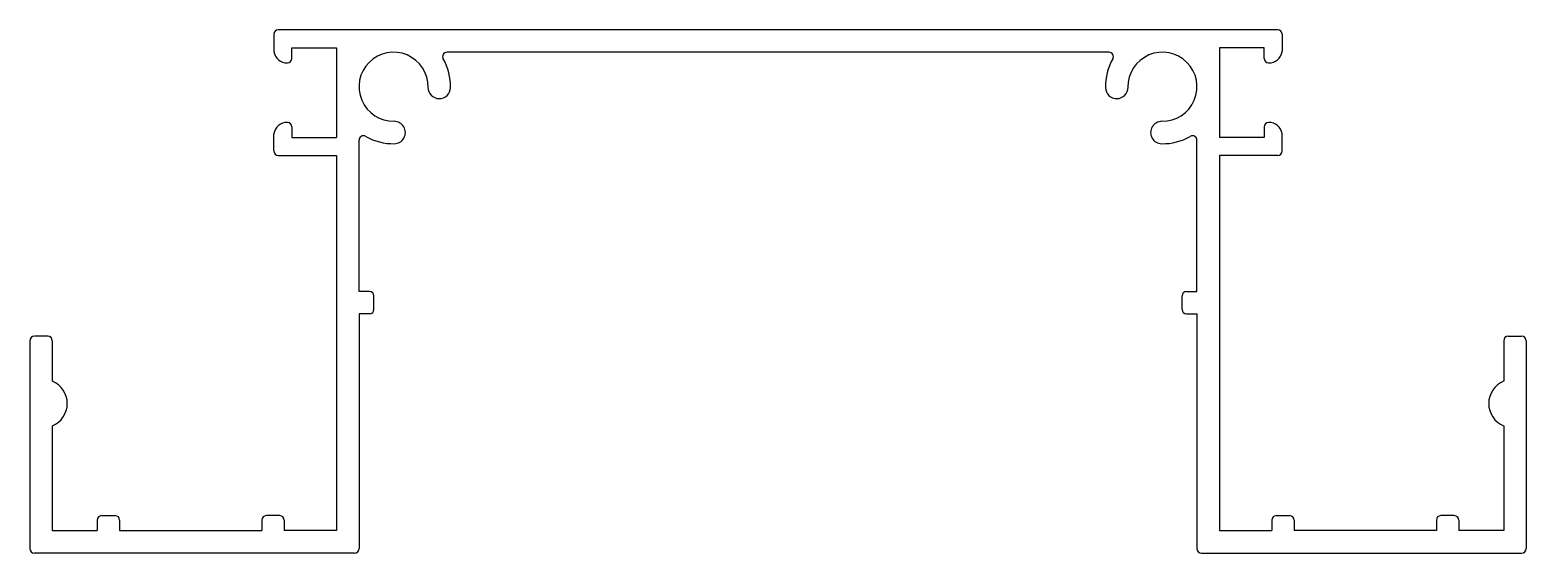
# Model space of a CAD drawing. Extents: x 857 to 957, y 2131 to 2166.
import ezdxf

# ---------------------------------------------------------------- set-up
doc = ezdxf.new("R2010")
doc.units = 0
doc.layers.get('0').update_dxf_attribs({"linetype": 'CONTINUOUS'})

msp = doc.modelspace()

# ---------------------------------------------------------------- linework, layer by layer
for p, q in [((872.86, 2165.29), (872.86, 2164.14)), ((939.97, 2165.59), (873.16, 2165.59)), ((940.27, 2165.29), (940.27, 2164.14)), ((874.06, 2163.68), (874.06, 2164.39)), ((874.06, 2164.39), (877.06, 2164.39)), ((877.06, 2164.39), (877.06, 2158.39)), ((936.07, 2164.39), (936.07, 2158.39)), ((939.07, 2164.39), (936.07, 2164.39)), ((939.07, 2163.68), (939.07, 2164.39)), ((928.68, 2164.09), (884.45, 2164.09)), ((872.86, 2157.49), (872.86, 2158.63)), ((874.06, 2159.09), (874.06, 2158.39)), ((874.06, 2158.39), (877.06, 2158.39)), ((878.56, 2148.09), (878.56, 2158.2)), ((934.57, 2148.09), (934.57, 2158.2)), ((939.07, 2158.39), (936.07, 2158.39)), ((939.07, 2159.09), (939.07, 2158.39)), ((940.27, 2157.49), (940.27, 2158.63)), ((873.16, 2157.19), (877.06, 2157.19)), ((877.06, 2157.19), (877.06, 2132.09)), ((936.07, 2157.19), (936.07, 2132.09)), ((939.97, 2157.19), (936.07, 2157.19)), ((879.26, 2148.09), (878.56, 2148.09)), ((879.56, 2146.89), (879.56, 2147.79)), ((933.57, 2146.89), (933.57, 2147.79)), ((933.87, 2148.09), (934.57, 2148.09)), ((878.56, 2146.59), (878.56, 2130.89)), ((879.26, 2146.59), (878.56, 2146.59)), ((933.87, 2146.59), (934.57, 2146.59)), ((934.57, 2146.59), (934.57, 2130.89)), ((856.56, 2144.79), (856.56, 2130.89)), ((857.76, 2145.09), (856.86, 2145.09)), ((858.06, 2144.79), (858.06, 2142.09)), ((955.07, 2144.79), (955.07, 2142.09)), ((955.37, 2145.09), (956.27, 2145.09)), ((956.57, 2144.79), (956.57, 2130.89)), ((858.06, 2139.09), (858.06, 2132.09)), ((955.07, 2139.09), (955.07, 2132.09)), ((861.06, 2132.79), (861.06, 2132.09)), ((861.36, 2133.09), (862.26, 2133.09)), ((862.56, 2132.79), (862.56, 2132.09)), ((872.06, 2132.79), (872.06, 2132.09)), ((873.26, 2133.09), (872.36, 2133.09)), ((873.56, 2132.79), (873.56, 2132.09)), ((939.57, 2132.79), (939.57, 2132.09)), ((939.87, 2133.09), (940.77, 2133.09)), ((941.07, 2132.79), (941.07, 2132.09)), ((950.57, 2132.79), (950.57, 2132.09)), ((951.77, 2133.09), (950.87, 2133.09)), ((952.07, 2132.79), (952.07, 2132.09)), ((858.06, 2132.09), (861.06, 2132.09)), ((862.56, 2132.09), (872.06, 2132.09)), ((877.06, 2132.09), (873.56, 2132.09)), ((936.07, 2132.09), (939.57, 2132.09)), ((950.57, 2132.09), (941.07, 2132.09)), ((955.07, 2132.09), (952.07, 2132.09)), ((878.26, 2130.59), (856.86, 2130.59)), ((934.87, 2130.59), (956.27, 2130.59))]:
    msp.add_line(p, q)
for centre, radius, start, end in [((873.16, 2165.29), 0.3, 90, 180), ((939.97, 2165.29), 0.3, 0, 90), ((873.74, 2164.26), 0.886, 187.985, 272.2528), ((939.39, 2164.26), 0.886, 267.7472, 352.015), ((873.76, 2163.68), 0.3, 272.2528, 360), ((880.87, 2161.78), 2.31, 359.2076, 270.7924), ((884.45, 2163.79), 0.3, 90, 209.2437), ((880.87, 2161.78), 3.81, 359.2076, 29.2437), ((932.26, 2161.78), 3.81, 150.7563, 180.7924), ((928.68, 2163.79), 0.3, 330.7563, 90), ((932.26, 2161.78), 2.31, 269.2076, 180.7924), ((939.37, 2163.68), 0.3, 180, 267.7472), ((883.92, 2161.74), 0.75, 179.2076, 359.2076), ((929.21, 2161.74), 0.75, 180.7924, 0.7924), ((873.74, 2158.51), 0.886, 87.7472, 172.015), ((873.76, 2159.09), 0.3, 0, 87.7472), ((880.91, 2158.72), 0.75, 270.7924, 90.7924), ((932.22, 2158.72), 0.75, 89.2076, 269.2076), ((939.37, 2159.09), 0.3, 92.2528, 180), ((939.39, 2158.51), 0.886, 7.985, 92.2528), ((878.86, 2158.2), 0.3, 60.7563, 180), ((880.87, 2161.78), 3.81, 240.7563, 270.7924), ((932.26, 2161.78), 3.81, 269.2076, 299.2437), ((934.27, 2158.2), 0.3, 0, 119.2437), ((873.16, 2157.49), 0.3, 180, 270), ((939.97, 2157.49), 0.3, 270, 360), ((879.26, 2147.79), 0.3, 0, 90), ((933.87, 2147.79), 0.3, 90, 180), ((879.26, 2146.89), 0.3, 270, 0), ((933.87, 2146.89), 0.3, 180, 270), ((856.86, 2144.79), 0.3, 90, 180), ((857.76, 2144.79), 0.3, 0, 90), ((955.37, 2144.79), 0.3, 90, 180), ((956.27, 2144.79), 0.3, 0, 90), ((857.44, 2140.59), 1.62, 292.61, 67.39), ((955.69, 2140.59), 1.62, 112.61, 247.39), ((861.36, 2132.79), 0.3, 90, 180), ((862.26, 2132.79), 0.3, 0, 90), ((872.36, 2132.79), 0.3, 90, 180), ((873.26, 2132.79), 0.3, 0, 90), ((939.87, 2132.79), 0.3, 90, 180), ((940.77, 2132.79), 0.3, 0, 90), ((950.87, 2132.79), 0.3, 90, 180), ((951.77, 2132.79), 0.3, 0, 90), ((856.86, 2130.89), 0.3, 180, 270), ((878.26, 2130.89), 0.3, 270, 360), ((934.87, 2130.89), 0.3, 180, 270), ((956.27, 2130.89), 0.3, 270, 0)]:
    msp.add_arc(centre, radius, start, end)

doc.saveas('drawing.dxf')
